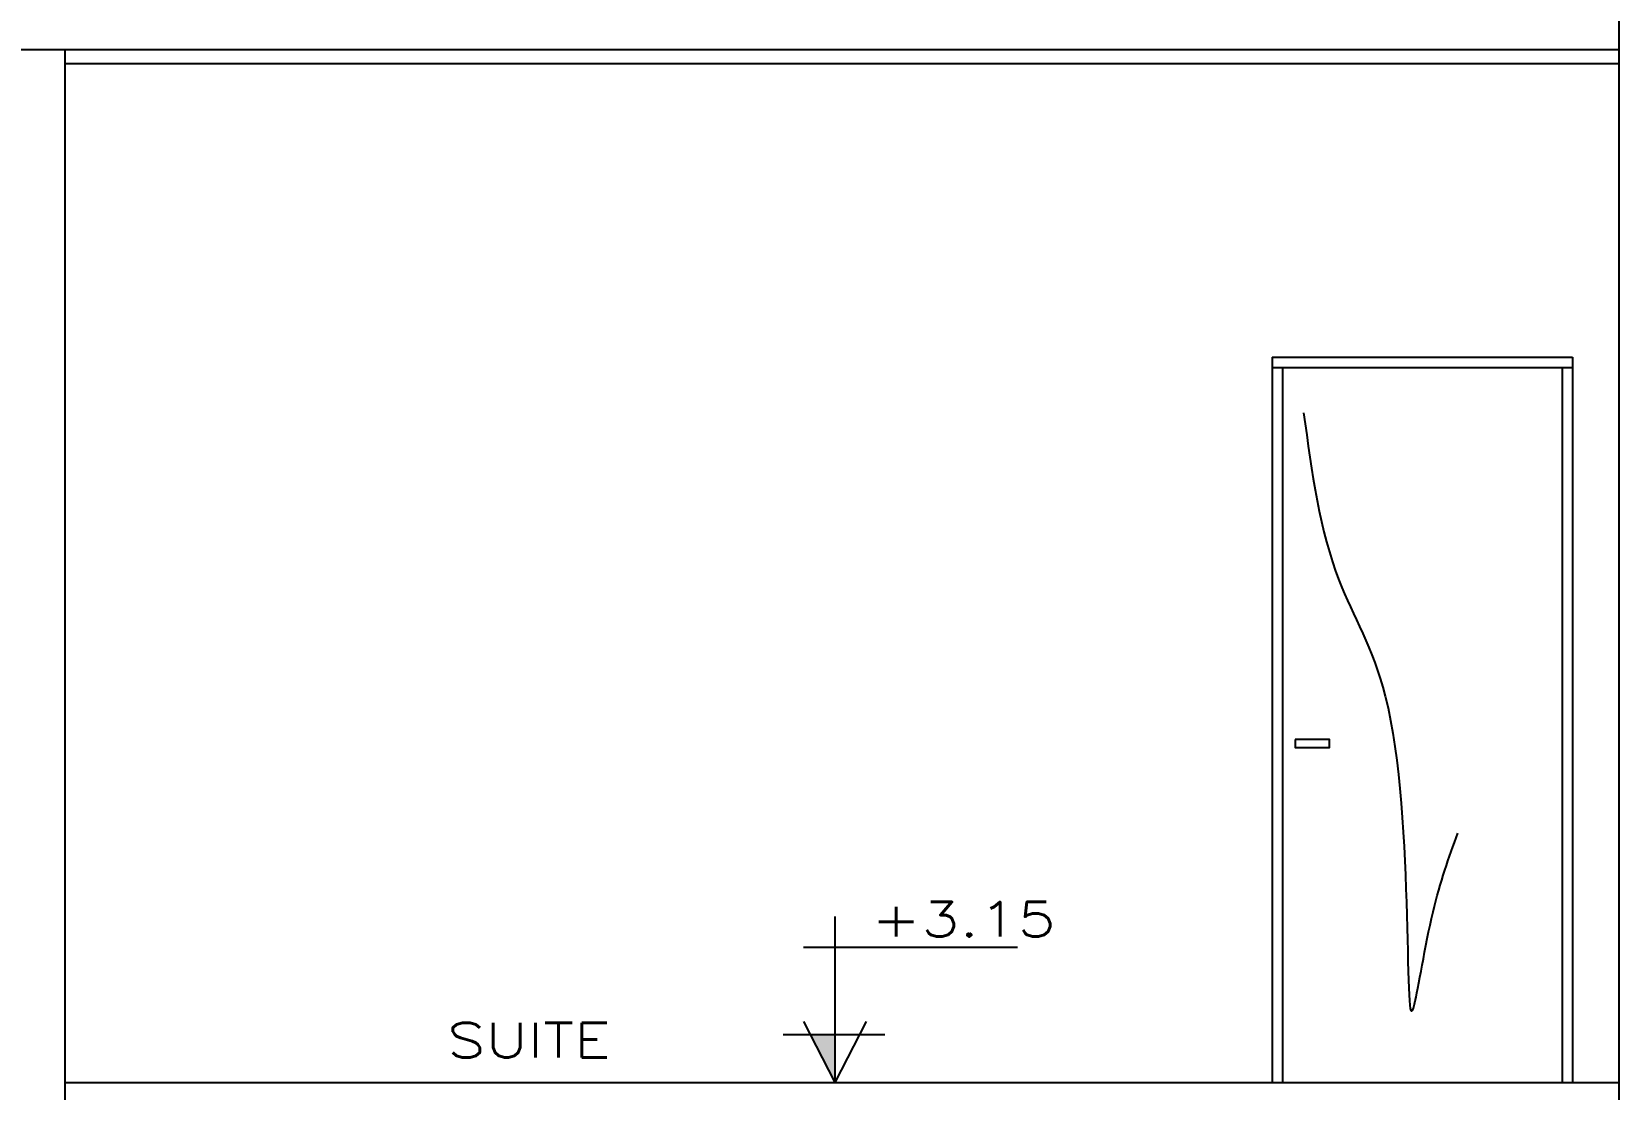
# Model space of a CAD drawing. Extents: x -6 to 123, y -41 to 65.
# Drawn here: x 34.92 to 39.516, y 2.738 to 5.805 of the extents above; entities that cross this region are included whole.
import ezdxf

# ---------------------------------------------------------------- set-up
doc = ezdxf.new("R2010")
doc.units = 0
doc.header["$MEASUREMENT"] = 0
for name, color, linetype in [('FORRO', 3, 'CONTINUOUS'), ('HAX', 20, 'CONTINUOUS'), ('LPISO', 250, 'CONTINUOUS'), ('P02', 1, 'CONTINUOUS'), ('PAREDE', 5, 'CONTINUOUS'), ('T1', 3, 'CONTINUOUS')]:
    doc.layers.add(name, color=color, linetype=linetype)
doc.styles.add('SIMPLEX', font='simplex.shx', dxfattribs={"width": 1.2})

msp = doc.modelspace()

# ---------------------------------------------------------------- hatches: boundary and pattern name
at = {"layer": 'HAX'}
msp.add_hatch(color=256, dxfattribs=at).paths.add_polyline_path([(37.2459, 2.763), (37.2459, 2.9025), (37.1742, 2.9025)])

# ---------------------------------------------------------------- linework, layer by layer
at = {"layer": 'FORRO'}
for p, q in [((35.0165, 5.753), (39.5165, 5.753)), ((35.0165, 5.713), (39.5165, 5.713))]:
    msp.add_line(p, q, dxfattribs=at)
at = {"layer": 'HAX'}
for p, q in [((37.2459, 2.763), (37.2459, 3.2437)), ((37.774, 3.154), (37.155, 3.154)), ((37.096, 2.9025), (37.3905, 2.9025)), ((37.2459, 2.763), (37.1552, 2.9394)), ((37.2459, 2.763), (37.3366, 2.9394))]:
    msp.add_line(p, q, dxfattribs=at)
at = {"layer": 'LPISO'}
msp.add_line((35.0165, 2.763), (39.5165, 2.763), dxfattribs=at)
msp.add_spline([(38.6026, 4.7018), (38.7052, 4.2158), (38.8391, 3.8815), (38.9238, 2.9899), (38.9774, 3.2573), (39.0487, 3.4847)], degree=3, dxfattribs=at)
at = {"layer": 'P02'}
for p, q in [((38.5114, 4.863), (39.3814, 4.863)), ((38.5114, 4.863), (38.5114, 2.763)), ((38.5114, 4.833), (39.3814, 4.833)), ((38.5414, 4.833), (38.5414, 2.763)), ((39.3514, 4.833), (39.3514, 2.763)), ((39.3814, 4.863), (39.3814, 2.763))]:
    msp.add_line(p, q, dxfattribs=at)
msp.add_lwpolyline([(38.5778, 3.7564), (38.5778, 3.7334), (38.6778, 3.7334), (38.6778, 3.7564)], close=True, dxfattribs=at)
at = {"layer": 'PAREDE'}
for p, q in [((39.5165, 2.713), (39.5165, 7.913)), ((34.8665, 5.753), (35.0165, 5.753)), ((35.0165, 2.713), (35.0165, 5.753))]:
    msp.add_line(p, q, dxfattribs=at)

# ---------------------------------------------------------------- texts
at = {"layer": 'T1', "style": 'SIMPLEX', "width": 1.3}
for s, p in [('+3.15', (37.3503, 3.1858)), ('SUITE', (36.1224, 2.8356))]:
    msp.add_text(s, height=0.1, dxfattribs=at).set_placement(p)

doc.saveas('drawing.dxf')
